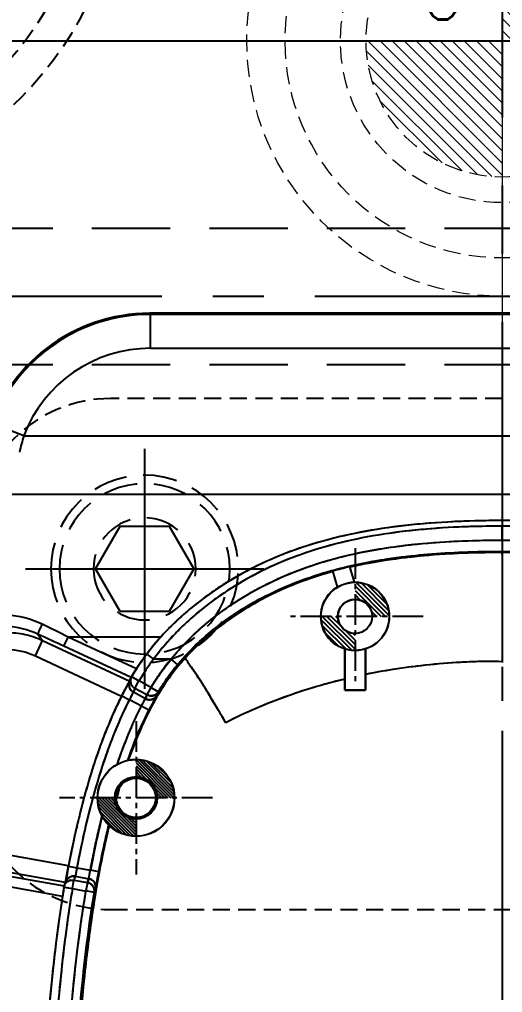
# Model space of a CAD drawing. Header units: millimetres. Extents: x 21466 to 22834, y -21631 to -20664.
# Drawn here: x 22131.7 to 22160.1, y -20833.9 to -20776.8 of the extents above; entities that cross this region are included whole.
import ezdxf

# ---------------------------------------------------------------- set-up
doc = ezdxf.new("R2010")
doc.units = ezdxf.units.MM
doc.header["$LTSCALE"] = 8
for name, pattern in [('CENTER', [2, 1.25, -0.25, 0.25, -0.25]), ('CENTER2', [1.125, 0.75, -0.125, 0.125, -0.125]), ('HIDDEN', [0.375, 0.25, -0.125]), ('HIDDEN2', [0.1875, 0.125, -0.0625])]:
    doc.linetypes.add(name, pattern=pattern)
for name, color, linetype in [('Cav-cor', 30, 'Continuous'), ('CL', 1, 'Continuous'), ('GE', 214, 'Continuous'), ('PIN', 5, 'Continuous'), ('PRODUCT', 1, 'Continuous'), ('SCREW', 52, 'HIDDEN'), ('SP', 3, 'Continuous'), ('SPRING', 7, 'Continuous'), ('WT', 4, 'Continuous')]:
    doc.layers.add(name, color=color, linetype=linetype)
doc.styles.add('ROMANS', font='ROMANS.shx', dxfattribs={"height": 5, "bigfont": 'chineset.shx'})
doc.styles.get("Standard").update_dxf_attribs({"font": 'txt.shx', "width": 0.8, "bigfont": 'chineset.shx'})

# ---------------------------------------------------------------- blocks, each defined once
blk = doc.blocks.new('20160806.171317')
at = {"layer": 'GE', "lineweight": 13}
h = blk.add_hatch(dxfattribs=at)
h.set_pattern_fill('ANSI31', color=256, scale=4, style=0)
h.set_pattern_definition([(315, (16853.24655, -20492.503), (-0.353553391, -0.353553391), [])])
h.paths.add_polyline_path([(0, 0), (0, -8, -0.414214), (-8, 0)])
h.paths.add_polyline_path([(0, 8, -0.414214), (8, 0), (0, 0)])
at = {"layer": 'GE', "linetype": 'CENTER', "lineweight": 13, "ltscale": 5}
for p, q in [((0, 18), (0, -18)), ((18, 0), (-18, 0))]:
    blk.add_line(p, q, dxfattribs=at)
at = {"layer": 'GE', "linetype": 'HIDDEN2', "lineweight": 13}
for radius in [15, 12.75, 9.5, 8]:
    blk.add_circle((0, 0), radius, dxfattribs=at)
at = {"layer": 'GE', "lineweight": 13, "style": 'ROMANS', "width": 0.75}
for s, p in [('G', (-5.027, 1.244)), ('E', (1.624, -5.579))]:
    blk.add_text(s, height=4.343, dxfattribs=at).set_placement(p)
blk = doc.blocks.new('20130710.085903')
at = {"layer": 'PIN', "linetype": 'Continuous'}
h = blk.add_hatch(dxfattribs=at)
h.set_pattern_fill('ANSI31', color=256, scale=12, style=0)
h.set_pattern_definition([(45, (2414.86, 305.4585), (-1.0606602, 1.0606602), [])])
h.paths.add_polyline_path([(0, 0), (0, 9, 0.414214), (-9, 0)])
h.paths.add_polyline_path([(9, 0), (0, 0), (0, -9, 0.414214)])
blk.add_circle((0, 0), 9, dxfattribs=at)
at = {"layer": 'SPRING', "linetype": 'CENTER', "ltscale": 0.4}
for p, q in [((0, 20.845), (0, -20.845)), ((-20.845, 0), (20.845, 0))]:
    blk.add_line(p, q, dxfattribs=at)
at = {"layer": 'SPRING', "linetype": 'HIDDEN', "ltscale": 0.5}
for radius in [19.5, 17.5, 10]:
    blk.add_circle((0, 0), radius, dxfattribs=at)
for centre, start, end in [((-13.75, 0), 0, 180), ((13.75, 0), 180, 0)]:
    blk.add_arc(centre, 3.75, start, end, dxfattribs=at)
blk = doc.blocks.new('20160825.183103')
at = {"layer": 'SP', "linetype": 'CENTER'}
for p, q in [((0, -23), (0, 23)), ((-23, 0), (23, 0))]:
    blk.add_line(p, q, dxfattribs=at)
at = {"layer": 'SP', "linetype": 'HIDDEN'}
for radius in [21.5, 20, 19]:
    blk.add_circle((0, 0), radius, dxfattribs=at)
at = {"layer": 'SP'}
for s, p in [('S', (-7.275, 2.66)), ('P', (5.184, -8.523))]:
    blk.add_text(s, height=5.481, dxfattribs=at).set_placement(p)
at = {"layer": 'SP', "color": 6, "insert": (-1.7, -11.791), "char_height": 4.375, "attachment_point": 5}
blk.add_mtext('%%c40.00', dxfattribs=at)
blk = doc.blocks.new('20100512.182342')
at = {"linetype": 'HIDDEN'}
blk.add_circle((0, 0), 5.5, dxfattribs=at)
at = {"layer": 'SCREW', "linetype": 'CENTER', "ltscale": 5}
for p, q in [((0, -7.042), (0, 7.042)), ((-7, 0), (7, 0))]:
    blk.add_line(p, q, dxfattribs=at)
at = {"layer": 'SCREW', "linetype": 'Continuous'}
blk.add_lwpolyline([(-1.443, 2.5), (-2.887, 0), (-1.443, -2.5), (1.443, -2.5), (2.887, 0), (1.443, 2.5)], close=True, dxfattribs=at)
at = {"layer": 'SCREW'}
for radius in [5, 3]:
    blk.add_circle((0, 0), radius, dxfattribs=at)

msp = doc.modelspace()

# ---------------------------------------------------------------- hatches: boundary and pattern name
at = {"layer": 'PIN', "linetype": 'Continuous'}
h = msp.add_hatch(dxfattribs=at)
h.set_pattern_fill('ANSI31', color=61, scale=1.5, angle=270, style=0)
h.set_pattern_definition([(315, (22386.1142, -20506.19375), (0.13258252, 0.13258252), [])])
h.paths.add_polyline_path([(22150.405, -20811.822), (22149.405, -20811.822, 0.414214), (22151.405, -20813.822), (22151.405, -20812.822, -0.414214)])
h.paths.add_polyline_path([(22151.405, -20809.822), (22151.405, -20810.822, -0.414214), (22152.405, -20811.822), (22153.405, -20811.822, 0.414214)])
h = msp.add_hatch(dxfattribs=at)
h.set_pattern_fill('ANSI31', color=41, angle=270, style=0)
h.set_pattern_definition([(315, (22373.2502, -20516.84675), (0.088388348, 0.088388348), [])])
h.paths.add_polyline_path([(22138.541, -20823.725), (22138.541, -20824.725, -0.414214), (22136.291, -20822.475), (22137.291, -20822.475, 0.414214)])
h.paths.add_polyline_path([(22140.791, -20822.475), (22139.791, -20822.475, 0.414214), (22138.541, -20821.225), (22138.541, -20820.225, -0.414214)])

# ---------------------------------------------------------------- linework, layer by layer
at = {"linetype": 'HIDDEN2'}
msp.add_lwpolyline([(22129.048, -20807.032), (22129.048, -20821.032, 0.414214), (22137.048, -20829.032), (22181.048, -20829.032, 0.414214), (22189.048, -20821.032), (22189.048, -20807.032, 0.414214), (22181.048, -20799.032), (22137.048, -20799.032, 0.414214)], format="xyb", close=True, dxfattribs=at)
at = {"layer": 'Cav-cor', "color": 241}
for p, q in [((22108.048, -20778.032), (22212.048, -20778.032)), ((22139.398, -20794.091), (22139.352, -20794.032)), ((22180.744, -20794.032), (22139.352, -20794.032)), ((22139.398, -20796.084), (22139.398, -20794.091)), ((22139.398, -20794.091), (22180.698, -20794.091)), ((22139.398, -20796.084), (22180.698, -20796.084)), ((22131.95, -20801.215), (22130.089, -20800.507)), ((22131.95, -20801.215), (22188.146, -20801.215)), ((22131.126, -20804.656), (22188.97, -20804.656)), ((22160.048, -20806.198), (22160.048, -20806.525)), ((22160.048, -20807.345), (22160.048, -20808.074)), ((22150.377, -20810.095), (22150.099, -20809.141)), ((22151.074, -20808.894), (22151.342, -20809.813)), ((22132.633, -20814.136), (22133.055, -20813.231)), ((22132.785, -20812.866), (22133.055, -20813.231)), ((22133.055, -20813.231), (22138.171, -20815.617)), ((22134.308, -20813.575), (22134.561, -20813.032)), ((22138.564, -20814.899), (22134.561, -20813.032)), ((22139.998, -20813.032), (22134.561, -20813.032)), ((22138.25, -20815.414), (22134.308, -20813.575)), ((22150.802, -20816.144), (22150.802, -20813.74)), ((22152.008, -20813.74), (22152.008, -20816.144)), ((22132.633, -20814.136), (22137.698, -20816.498)), ((22139.172, -20814.032), (22139.573, -20814.335)), ((22140.598, -20814.335), (22139.573, -20814.335)), ((22140.985, -20814.655), (22140.598, -20814.335)), ((22138.171, -20815.617), (22138.165, -20815.627)), ((22138.172, -20815.614), (22138.173, -20815.611)), ((22138.199, -20815.545), (22138.174, -20815.611)), ((22138.283, -20815.345), (22138.713, -20815.605)), ((22138.473, -20816.046), (22138.713, -20815.605)), ((22139.42, -20815.991), (22138.722, -20815.61)), ((22138.061, -20815.814), (22138.04, -20815.852)), ((22138.154, -20815.648), (22138.061, -20815.814)), ((22139.179, -20816.431), (22138.473, -20816.046)), ((22139.42, -20815.991), (22139.179, -20816.431)), ((22139.849, -20816.252), (22139.42, -20815.991)), ((22152.008, -20816.144), (22150.802, -20816.144)), ((22137.703, -20816.485), (22138.15, -20816.714)), ((22138.856, -20817.1), (22138.15, -20816.714)), ((22139.091, -20816.656), (22138.385, -20816.271)), ((22139.303, -20817.329), (22138.856, -20817.1)), ((22134.583, -20826.46), (22129.227, -20825.515)), ((22134.6, -20826.369), (22134.583, -20826.46)), ((22128.644, -20826.644), (22134.33, -20827.646)), ((22134.4, -20827.441), (22129.053, -20826.499)), ((22134.576, -20826.492), (22135.07, -20826.584)), ((22135.07, -20826.584), (22135.862, -20826.725)), ((22136.356, -20826.818), (22135.862, -20826.725)), ((22128.54, -20827.234), (22134.227, -20828.237)), ((22134.353, -20827.58), (22134.33, -20827.646)), ((22134.398, -20827.448), (22134.4, -20827.443)), ((22134.408, -20827.402), (22134.4, -20827.441)), ((22134.806, -20827.8), (22134.895, -20827.306)), ((22134.895, -20827.306), (22135.687, -20827.447)), ((22134.974, -20827.076), (22135.766, -20827.218)), ((22135.687, -20827.447), (22135.598, -20827.941)), ((22134.354, -20827.725), (22134.806, -20827.8)), ((22134.806, -20827.8), (22135.6, -20827.942)), ((22136.094, -20828.024), (22135.598, -20827.941))]:
    msp.add_line(p, q, dxfattribs=at)
for centre, radius in [((22151.405, -20811.822), 2.01), ((22151.405, -20811.822), 1.005), ((22138.541, -20822.475), 2.261), ((22138.541, -20822.475), 1.156)]:
    msp.add_circle(centre, radius, dxfattribs=at)
for centre, radius, start, end in [((22139.404, -20804.062), 9.97, 90.0389, 159.1104), ((22139.392, -20804.045), 7.961, 89.9571, 159.1776), ((22144.232, -20804.953), 12.838, 163.0701, 167.5252), ((22156.541, -20832.552), 24.281, 104.2004, 105.3865), ((22156.789, -20833.533), 25.293, 103.0607, 104.2003), ((22130.664, -20817.173), 5.432, 64.0853, 109.85), ((22152.184, -20824.02), 16.409, 133.6832, 134.9518), ((22130.66, -20817.44), 5.043, 65.0851, 109.0312), ((21987.202, -21112.246), 333.532, 63.78029, 64.07155), ((22151.594, -20823.432), 15.576, 134.9429, 138.1121), ((22152.289, -20823.836), 15.877, 135.7279, 137.0193), ((22152.486, -20824.028), 16.152, 134.4372, 135.7278), ((22151.363, -20823.26), 15.29, 138.0148, 142.4244), ((22151.571, -20823.449), 15.571, 138.0075, 140.4365), ((22152.093, -20823.653), 15.609, 137.0188, 138.6631), ((22151.096, -20823.05), 14.95, 140.4577, 142.8992), ((22151.664, -20823.283), 15.042, 138.6427, 143.4968), ((22151.211, -20823.126), 15.088, 142.9309, 146.6464), ((22151.171, -20823.097), 15.039, 142.9277, 145.9895), ((22150.946, -20822.93), 14.758, 142.453, 142.9189), ((22151.406, -20823.268), 14.021, 140.4248, 148.7386), ((22152.164, -20823.749), 16.227, 146.6605, 148.4644), ((22149.107, -20821.763), 12.58, 146.9339, 148.9045), ((22151.461, -20823.294), 15.389, 146.6352, 146.9371), ((22151.347, -20823.216), 15.251, 145.9918, 146.6479), ((22147.967, -20820.8), 10.595, 146.6054, 147.8794), ((22151.36, -20823.242), 13.467, 140.3907, 148.7361), ((22154.248, -20821.757), 17.209, 158.3701, 158.8389), ((22159.296, -20827.575), 24.273, 151.8627, 152.8485), ((22158.779, -20827.302), 23.689, 151.5606, 151.8537), ((22165.414, -20830.909), 31.241, 151.1321, 151.5401), ((22161.684, -20828.898), 27.004, 151.1111, 151.4148), ((22138.626, -20815.83), 0.503, 197.7618, 241.3882), ((22141.717, -20817.568), 4.047, 151.352, 151.6883), ((22138.71, -20815.61), 0.496, 218.1965, 241.4538), ((22154.376, -20822.371), 17.115, 158.311, 159.1204), ((22154.177, -20822.434), 16.154, 158.1866, 159.0439), ((22139.332, -20816.216), 0.502, 241.33, 329.4926), ((22139.42, -20815.991), 0.502, 263.2922, 328.5791), ((22154.617, -20822.068), 15.872, 158.5037, 159.3488), ((22158.789, -20827.317), 21.896, 152.0749, 152.8615), ((22158.562, -20827.199), 21.641, 151.5653, 152.0704), ((22159.599, -20827.76), 22.82, 151.3102, 151.5655), ((22161.68, -20828.473), 26.812, 156.7066, 157.9533), ((22163.832, -20829.339), 29.131, 157.9637, 159.8427), ((22168.285, -20830.956), 33.869, 159.8699, 162.4858), ((22166.938, -20830.467), 30.628, 160.1427, 160.5452), ((22167.084, -20830.545), 30.763, 160.0723, 160.4675), ((22176.655, -20833.568), 42.638, 163.078, 164.7654), ((22172.727, -20832.387), 38.536, 162.4447, 163.0586), ((22174.7, -20833.022), 38.774, 163.2423, 164.2345), ((22180.341, -20834.589), 46.462, 164.7457, 165.5009), ((22182.72, -20835.199), 48.918, 165.5072, 166.8957), ((22187.655, -20836.338), 52.677, 165.9532, 169.4863), ((22185.657, -20835.888), 51.934, 166.8898, 167.5823), ((22189.839, -20836.795), 56.214, 167.5961, 169.3118), ((22275.902, -20852.936), 143.778, 169.3886, 169.55275), ((22198.385, -20849.648), 67.729, 160.86613, 160.98457), ((22134.806, -20827.801), 0.503, 102.6153, 136.7592), ((22134.885, -20827.571), 0.503, 79.8299, 122.817), ((22200.067, -20849.656), 68.898, 160.86919, 161.07102), ((22200.573, -20849.707), 68.598, 160.86244, 161.06514), ((22135.598, -20827.942), 0.502, 350.6057, 79.8715), ((22135.678, -20827.712), 0.502, 350.3798, 79.8884), ((22202.824, -20839.125), 69.456, 170.6531, 170.98091), ((22167.373, -20833.496), 33.561, 170.6015, 170.9833), ((22158.996, -20832.104), 25.069, 170.212, 170.6149), ((22134.866, -20827.799), 0.558, 165.7914, 169.449), ((22200.161, -20838.683), 66.255, 170.54557, 170.99396), ((22200.027, -20850.045), 67.619, 160.79027, 160.99438), ((22205.075, -20839.483), 71.736, 170.98048, 171.21881), ((22205.593, -20839.565), 72.26, 170.98075, 171.21731)]:
    msp.add_arc(centre, radius, start, end, dxfattribs=at)
msp.add_ellipse((22139.411, -20804.07), major_axis=(6.125, -7.982), ratio=0.993974, start_param=2.490011, end_param=3.793174, dxfattribs=at)
for points, knots in [([(22160.048, -20806.198), (22158.328, -20806.198), (22154.888, -20806.326), (22150.627, -20807.016), (22147.352, -20808.062), (22145.003, -20809.124), (22142.806, -20810.471), (22141.472, -20811.56), (22140.851, -20812.153)], [0, 0, 0, 0, 0.250537, 0.500651, 0.625547, 0.750257, 0.875034, 1, 1, 1, 1]), ([(22175.801, -20810.108), (22174.651, -20809.37), (22172.814, -20808.426), (22170.233, -20807.514), (22168.24, -20806.997), (22166.211, -20806.643), (22164.163, -20806.423), (22162.109, -20806.253), (22160.735, -20806.198), (22160.048, -20806.198)], [0, 0, 0, 0, 0.249158, 0.373979, 0.498992, 0.624099, 0.749352, 0.874719, 1, 1, 1, 1]), ([(22160.048, -20806.525), (22158.351, -20806.524), (22154.96, -20806.653), (22150.76, -20807.344), (22147.539, -20808.395), (22145.234, -20809.462), (22143.082, -20810.813), (22141.782, -20811.903), (22141.178, -20812.495)], [0, 0, 0, 0, 0.250665, 0.500776, 0.62562, 0.750303, 0.875034, 1, 1, 1, 1]), ([(22175.579, -20810.476), (22174.453, -20809.732), (22172.648, -20808.777), (22170.106, -20807.854), (22168.141, -20807.331), (22166.137, -20806.975), (22164.114, -20806.751), (22162.084, -20806.586), (22160.727, -20806.524), (22160.048, -20806.525)], [0, 0, 0, 0, 0.249185, 0.373975, 0.49894, 0.624073, 0.749339, 0.87465, 1, 1, 1, 1]), ([(22140.598, -20814.335), (22141.159, -20813.642), (22142.415, -20812.364), (22144.575, -20810.78), (22146.938, -20809.523), (22150.284, -20808.286), (22153.814, -20807.646), (22157.369, -20807.382), (22159.155, -20807.345), (22160.048, -20807.345)], [0, 0, 0, 0, 0.125087, 0.249962, 0.374707, 0.499521, 0.749418, 0.874689, 1, 1, 1, 1]), ([(22160.048, -20807.345), (22160.909, -20807.344), (22162.631, -20807.443), (22164.776, -20807.638), (22166.482, -20807.869), (22168.174, -20808.18), (22170.253, -20808.74), (22172.648, -20809.7), (22174.909, -20810.948), (22176.992, -20812.476), (22178.229, -20813.683), (22178.791, -20814.335)], [0, 0, 0, 0, 0.125257, 0.250468, 0.313053, 0.375605, 0.500516, 0.625263, 0.749991, 0.874886, 1, 1, 1, 1]), ([(22151.068, -20808.869), (22152.534, -20808.53), (22155.528, -20808.107), (22158.541, -20808.004), (22160.048, -20808.004)], [0, 0, 0, 0, 0.499635, 1, 1, 1, 1]), ([(22160.048, -20808.074), (22158.516, -20808.074), (22155.509, -20808.177), (22152.523, -20808.607), (22151.087, -20808.94)], [0, 0, 0, 0, 0.509549, 1, 1, 1, 1]), ([(22160.048, -20808.004), (22160.702, -20808.004), (22162.009, -20808.062), (22163.964, -20808.217), (22165.914, -20808.429), (22167.203, -20808.649), (22167.842, -20808.787)], [0, 0, 0, 0, 0.250127, 0.500225, 0.750211, 1, 1, 1, 1]), ([(22167.827, -20808.857), (22167.193, -20808.719), (22165.9, -20808.5), (22163.939, -20808.285), (22161.985, -20808.132), (22160.686, -20808.074), (22160.048, -20808.074)], [0, 0, 0, 0, 0.248828, 0.502035, 0.755556, 1, 1, 1, 1]), ([(22160.064, -20814.481), (22160.064, -20814.046), (22160.064, -20813.218), (22160.056, -20812.035), (22160.052, -20810.973), (22160.056, -20810.04), (22160.06, -20809.262), (22160.06, -20808.724), (22160.056, -20808.395), (22160.054, -20808.221), (22160.048, -20808.121), (22160.048, -20808.074)], [0, 0, 0, 0, 0.203508, 0.387531, 0.554185, 0.700836, 0.824231, 0.918612, 0.953009, 0.978189, 1, 1, 1, 1]), ([(22140.985, -20814.655), (22141.561, -20813.961), (22142.856, -20812.688), (22145.083, -20811.136), (22147.511, -20809.931), (22149.223, -20809.354), (22150.092, -20809.116)], [0, 0, 0, 0, 0.250386, 0.50033, 0.750057, 1, 1, 1, 1]), ([(22150.112, -20809.186), (22149.283, -20809.414), (22147.656, -20809.958), (22144.607, -20811.439), (22142.563, -20813.012), (22141.438, -20814.253)], [0, 0, 0, 0, 0.25397, 0.505138, 1, 1, 1, 1]), ([(22132.785, -20812.866), (22132.785, -20812.86), (22132.793, -20812.842), (22132.806, -20812.805), (22132.83, -20812.749), (22132.875, -20812.645), (22132.945, -20812.488), (22133.005, -20812.357), (22133.038, -20812.287)], [0, 0, 0, 0, 0.028628, 0.092274, 0.188636, 0.314319, 0.63368, 1, 1, 1, 1]), ([(22126.125, -20816.455), (22126.219, -20816.106), (22126.484, -20815.425), (22127.292, -20814.217), (22128.769, -20813.08), (22130.591, -20812.684), (22132.035, -20812.844), (22132.727, -20813.079), (22133.055, -20813.231)], [0, 0, 0, 0, 0.125325, 0.250687, 0.499981, 0.749294, 0.874666, 1, 1, 1, 1]), ([(22127.087, -20816.713), (22127.236, -20816.157), (22127.786, -20815.095), (22129.203, -20814.013), (22130.945, -20813.63), (22132.111, -20813.893), (22132.633, -20814.136)], [0, 0, 0, 0, 0.249937, 0.499952, 0.749999, 1, 1, 1, 1]), ([(22141.438, -20814.253), (22141.071, -20814.657), (22140.383, -20815.513), (22139.515, -20816.931), (22138.779, -20818.455), (22138.359, -20819.517), (22138.163, -20820.06)], [0, 0, 0, 0, 0.244033, 0.489652, 0.741937, 1, 1, 1, 1]), ([(22143.81, -20818.062), (22143.622, -20817.741), (22143.267, -20817.15), (22142.788, -20816.339), (22142.392, -20815.689), (22142.067, -20815.201), (22141.84, -20814.88), (22141.695, -20814.672), (22141.613, -20814.543), (22141.547, -20814.436), (22141.489, -20814.353), (22141.45, -20814.302), (22141.432, -20814.264), (22141.437, -20814.253)], [0, 0, 0, 0, 0.248147, 0.460485, 0.629346, 0.756368, 0.852473, 0.89168, 0.925658, 0.954097, 0.976479, 0.991936, 1, 1, 1, 1]), ([(22160.064, -20814.481), (22159.409, -20814.46), (22158.075, -20814.476), (22155.38, -20814.671), (22153.349, -20814.958), (22152.008, -20815.231)], [0, 0, 0, 0, 0.242644, 0.493318, 1, 1, 1, 1]), ([(22138.275, -20815.365), (22138.272, -20815.371), (22138.263, -20815.387), (22138.254, -20815.403), (22138.25, -20815.414)], [0, 0, 0, 0, 0.393069, 1, 1, 1, 1]), ([(22138.334, -20815.265), (22138.328, -20815.275), (22138.309, -20815.308), (22138.289, -20815.341), (22138.275, -20815.365)], [0, 0, 0, 0, 0.295249, 1, 1, 1, 1]), ([(22150.802, -20815.499), (22150.169, -20815.653), (22147.771, -20816.307), (22145.443, -20817.227), (22143.81, -20818.062)], [0, 0, 0, 0, 0.261963, 1, 1, 1, 1]), ([(22138.154, -20815.648), (22138.148, -20815.658), (22138.116, -20815.718), (22138.083, -20815.777), (22138.056, -20815.826)], [0, 0, 0, 0, 0.171504, 1, 1, 1, 1]), ([(22138.15, -20816.714), (22137.755, -20817.483), (22137.065, -20819.072), (22135.973, -20822.353), (22135.387, -20824.885), (22135.07, -20826.584)], [0, 0, 0, 0, 0.249995, 0.500037, 1, 1, 1, 1]), ([(22138.385, -20816.271), (22138.384, -20816.275), (22138.376, -20816.289), (22138.361, -20816.316), (22138.338, -20816.357), (22138.294, -20816.436), (22138.229, -20816.555), (22138.177, -20816.659), (22138.15, -20816.714)], [0, 0, 0, 0, 0.027934, 0.090789, 0.186308, 0.311038, 0.629233, 1, 1, 1, 1]), ([(22138.856, -20817.1), (22138.901, -20817.006), (22138.975, -20816.859), (22139.059, -20816.719), (22139.086, -20816.667)], [0, 0, 0, 0, 0.640438, 1, 1, 1, 1]), ([(22139.086, -20816.667), (22139.087, -20816.666), (22139.088, -20816.662), (22139.09, -20816.659), (22139.091, -20816.656)], [0, 0, 0, 0, 0.363833, 1, 1, 1, 1]), ([(22139.581, -20816.805), (22139.605, -20816.76), (22139.649, -20816.681), (22139.706, -20816.58), (22139.742, -20816.513), (22139.761, -20816.481), (22139.765, -20816.471)], [0, 0, 0, 0, 0.402943, 0.71131, 0.912783, 1, 1, 1, 1]), ([(22138.131, -20820.063), (22138.217, -20819.825), (22138.566, -20818.897), (22138.966, -20817.987), (22139.303, -20817.329)], [0, 0, 0, 0, 0.255169, 1, 1, 1, 1]), ([(22136.965, -20824.096), (22136.685, -20825.253), (22136.201, -20827.624), (22135.677, -20831.27), (22135.29, -20835.02), (22134.984, -20838.824), (22134.718, -20842.64), (22134.419, -20847.728), (22134.256, -20851.548), (22134.171, -20854.095)], [0, 0, 0, 0, 0.118327, 0.240459, 0.366113, 0.493175, 0.619881, 0.746515, 1, 1, 1, 1]), ([(22136.356, -20826.818), (22136.399, -20826.587), (22136.577, -20825.668), (22136.777, -20824.754), (22136.942, -20824.074)], [0, 0, 0, 0, 0.25158, 1, 1, 1, 1]), ([(22134.526, -20826.759), (22134.514, -20826.826), (22134.474, -20827.041), (22134.436, -20827.255), (22134.408, -20827.402)], [0, 0, 0, 0, 0.314977, 1, 1, 1, 1]), ([(22134.508, -20826.865), (22134.497, -20826.925), (22134.464, -20827.104), (22134.432, -20827.284), (22134.408, -20827.402)], [0, 0, 0, 0, 0.337235, 1, 1, 1, 1]), ([(22135.07, -20826.584), (22135.058, -20826.645), (22135.036, -20826.758), (22135.012, -20826.892), (22134.995, -20826.98), (22134.986, -20827.027), (22134.979, -20827.057), (22134.976, -20827.072), (22134.974, -20827.076)], [0, 0, 0, 0, 0.370742, 0.688888, 0.813589, 0.90909, 0.971969, 1, 1, 1, 1]), ([(22135.766, -20827.218), (22135.768, -20827.214), (22135.771, -20827.199), (22135.778, -20827.169), (22135.786, -20827.122), (22135.803, -20827.034), (22135.828, -20826.9), (22135.85, -20826.786), (22135.862, -20826.725)], [0, 0, 0, 0, 0.027978, 0.090762, 0.186185, 0.310838, 0.629042, 1, 1, 1, 1]), ([(22136.173, -20827.796), (22136.176, -20827.788), (22136.181, -20827.758), (22136.193, -20827.698), (22136.21, -20827.606), (22136.243, -20827.431), (22136.291, -20827.165), (22136.333, -20826.939), (22136.356, -20826.818)], [0, 0, 0, 0, 0.027707, 0.090091, 0.185068, 0.309385, 0.627753, 1, 1, 1, 1]), ([(22146.065, -20908.488), (22145.269, -20908.116), (22143.73, -20907.246), (22141.733, -20905.495), (22140.152, -20903.368), (22138.893, -20901.047), (22137.849, -20898.622), (22136.691, -20895.3), (22135.614, -20891.03), (22134.73, -20885.827), (22134.142, -20880.583), (22133.754, -20875.322), (22133.498, -20870.052), (22133.402, -20864.777), (22133.444, -20859.501), (22133.583, -20854.227), (22133.793, -20848.956), (22134.071, -20843.688), (22134.434, -20838.425), (22134.869, -20833.168), (22135.311, -20829.676), (22135.6, -20827.942)], [0, 0, 0, 0, 0.031234, 0.062449, 0.093671, 0.124913, 0.156162, 0.187414, 0.249903, 0.312404, 0.37491, 0.437419, 0.499929, 0.562438, 0.624948, 0.687458, 0.749968, 0.812478, 0.874988, 0.937497, 1, 1, 1, 1]), ([(22144.824, -20907.256), (22144.176, -20906.861), (22142.945, -20905.959), (22141.372, -20904.245), (22140.08, -20902.238), (22138.981, -20900.034), (22138.047, -20897.71), (22136.995, -20894.514), (22136.003, -20890.395), (22135.174, -20885.346), (22134.615, -20880.216), (22134.241, -20875.045), (22133.994, -20869.856), (22133.904, -20864.66), (22133.947, -20859.469), (22134.084, -20854.289), (22134.289, -20849.115), (22134.561, -20843.914), (22134.921, -20838.649), (22135.357, -20833.335), (22135.801, -20829.784), (22136.094, -20828.024)], [0, 0, 0, 0, 0.027716, 0.055414, 0.084495, 0.114671, 0.145292, 0.175947, 0.237555, 0.299887, 0.36281, 0.426049, 0.489333, 0.552638, 0.615909, 0.679039, 0.741982, 0.805137, 0.869342, 0.9348, 1, 1, 1, 1]), ([(22134.318, -20827.697), (22134.316, -20827.706), (22134.307, -20827.755), (22134.299, -20827.803), (22134.292, -20827.842)], [0, 0, 0, 0, 0.19446, 1, 1, 1, 1]), ([(22134.33, -20827.646), (22134.33, -20827.647), (22134.328, -20827.652), (22134.327, -20827.658), (22134.325, -20827.662)], [0, 0, 0, 0, 0.130521, 1, 1, 1, 1]), ([(22134.181, -20828.531), (22133.863, -20830.59), (22133.518, -20833.698), (22133.174, -20837.85), (22132.872, -20842.006), (22132.562, -20847.204), (22132.302, -20853.449), (22132.127, -20859.696), (22132.091, -20865.946), (22132.268, -20872.195), (22132.646, -20878.433), (22133.142, -20883.62), (22133.73, -20887.745), (22134.284, -20890.821), (22134.975, -20893.87), (22135.837, -20896.875), (22136.906, -20899.814), (22138.221, -20902.652), (22139.599, -20904.875), (22140.943, -20906.472), (22142.459, -20907.905), (22144.651, -20909.349), (22147.541, -20910.563), (22150.573, -20911.351), (22154.709, -20911.905), (22157.84, -20911.928), (22159.922, -20911.929)], [0, 0, 0, 0, 0.062503, 0.093757, 0.125011, 0.187519, 0.250027, 0.312535, 0.375042, 0.437549, 0.500056, 0.56256, 0.593814, 0.625068, 0.656321, 0.687572, 0.718822, 0.750069, 0.781305, 0.796936, 0.812569, 0.843791, 0.875024, 0.906265, 0.937512, 1, 1, 1, 1]), ([(22134.723, -20828.312), (22134.444, -20830.067), (22134.125, -20832.715), (22133.807, -20836.255), (22133.53, -20839.799), (22133.233, -20844.233), (22132.959, -20849.558), (22132.76, -20854.886), (22132.626, -20860.217), (22132.599, -20865.549), (22132.724, -20870.88), (22133.002, -20876.205), (22133.422, -20881.522), (22134.059, -20886.817), (22134.853, -20891.193), (22135.707, -20894.645), (22136.482, -20897.197), (22137.413, -20899.697), (22138.529, -20902.122), (22139.884, -20904.425), (22141.583, -20906.5), (22143.68, -20908.177), (22145.258, -20909.014), (22146.07, -20909.374)], [0, 0, 0, 0, 0.062494, 0.093745, 0.124996, 0.187497, 0.249998, 0.312499, 0.375, 0.437501, 0.500002, 0.562504, 0.625005, 0.687504, 0.749998, 0.78125, 0.812502, 0.843752, 0.875001, 0.906252, 0.937501, 0.968749, 1, 1, 1, 1])]:
    msp.add_open_spline(points, degree=3, knots=knots, dxfattribs=at)
for points in [[(22134.308, -20813.575), (22133.8, -20813.339), (22133.293, -20813.102), (22132.785, -20812.866)], [(22139.573, -20814.335), (22139.416, -20814.542), (22139.264, -20814.752), (22139.121, -20814.968)], [(22138.216, -20815.531), (22138.206, -20815.598), (22138.21, -20815.668), (22138.228, -20815.734)], [(22138.994, -20815.166), (22138.901, -20815.313), (22138.812, -20815.462), (22138.722, -20815.61)], [(22138.124, -20815.794), (22138.12, -20815.857), (22138.128, -20815.923), (22138.147, -20815.983)], [(22138.228, -20815.734), (22138.245, -20815.799), (22138.276, -20815.862), (22138.318, -20815.915)], [(22137.698, -20816.498), (22137.467, -20816.948), (22137.253, -20817.406), (22137.054, -20817.871)], [(22139.361, -20816.489), (22139.298, -20816.482), (22139.235, -20816.462), (22139.179, -20816.431)], [(22137.447, -20820.496), (22137.84, -20819.335), (22138.297, -20818.191), (22138.856, -20817.1)], [(22134.411, -20827.406), (22134.447, -20827.303), (22134.521, -20827.208), (22134.613, -20827.149)], [(22134.696, -20827.31), (22134.761, -20827.296), (22134.83, -20827.294), (22134.895, -20827.306)]]:
    msp.add_open_spline(points, degree=3, dxfattribs=at)
at = {"layer": 'CL', "color": 7, "linetype": 'CENTER', "ltscale": 2}
msp.add_line((22160.048, -20730.532), (22160.048, -21130.532), dxfattribs=at)
at = {"layer": 'CL', "color": 6, "linetype": 'CENTER'}
msp.add_line((22160.048, -20802.787), (22160.048, -20917.063), dxfattribs=at)
at = {"layer": 'PIN', "color": 61, "linetype": 'CENTER2', "ltscale": 0.3}
for p, q in [((22151.405, -20807.822), (22151.405, -20815.822)), ((22155.405, -20811.822), (22147.405, -20811.822))]:
    msp.add_line(p, q, dxfattribs=at)
at = {"layer": 'PIN', "color": 41, "linetype": 'CENTER2', "ltscale": 0.3}
for p, q in [((22138.541, -20817.975), (22138.541, -20826.975)), ((22143.041, -20822.475), (22134.041, -20822.475))]:
    msp.add_line(p, q, dxfattribs=at)
at = {"layer": 'PIN', "color": 61}
for radius in [2, 1]:
    msp.add_circle((22151.405, -20811.822), radius, dxfattribs=at)
at = {"layer": 'PIN', "color": 41}
for radius in [2.25, 1.25]:
    msp.add_circle((22138.541, -20822.475), radius, dxfattribs=at)
at = {"layer": 'PRODUCT'}
for p, q in [((22160.048, -20806.198), (22160.048, -20806.525)), ((22160.048, -20807.345), (22160.048, -20806.525)), ((22160.048, -20807.345), (22160.048, -20808.074)), ((22150.377, -20810.095), (22150.099, -20809.141)), ((22151.074, -20808.894), (22151.342, -20809.813)), ((22150.802, -20813.74), (22150.802, -20816.144)), ((22152.008, -20816.144), (22152.008, -20813.74)), ((22139.172, -20814.032), (22139.573, -20814.335)), ((22140.598, -20814.335), (22139.573, -20814.335)), ((22140.985, -20814.655), (22140.598, -20814.335)), ((22138.283, -20815.345), (22138.246, -20815.421)), ((22138.283, -20815.345), (22138.713, -20815.605)), ((22138.473, -20816.046), (22138.713, -20815.605)), ((22139.42, -20815.991), (22138.722, -20815.61)), ((22138.156, -20815.65), (22138.156, -20815.651)), ((22139.179, -20816.431), (22138.473, -20816.046)), ((22139.42, -20815.991), (22139.179, -20816.431)), ((22139.849, -20816.252), (22139.42, -20815.991)), ((22150.802, -20816.144), (22152.008, -20816.144)), ((22137.703, -20816.485), (22138.15, -20816.714)), ((22138.856, -20817.1), (22138.15, -20816.714)), ((22139.091, -20816.656), (22138.385, -20816.271)), ((22139.303, -20817.329), (22138.856, -20817.1)), ((22134.576, -20826.492), (22135.07, -20826.584)), ((22135.07, -20826.584), (22135.862, -20826.725)), ((22136.356, -20826.818), (22135.862, -20826.725)), ((22134.411, -20827.406), (22134.411, -20827.406)), ((22134.806, -20827.8), (22134.895, -20827.306)), ((22134.895, -20827.306), (22135.687, -20827.447)), ((22134.974, -20827.076), (22135.766, -20827.218)), ((22135.687, -20827.447), (22135.598, -20827.941)), ((22134.311, -20827.717), (22134.332, -20827.636)), ((22134.311, -20827.717), (22134.806, -20827.8)), ((22134.806, -20827.8), (22135.6, -20827.942)), ((22136.094, -20828.024), (22135.598, -20827.941))]:
    msp.add_line(p, q, dxfattribs=at)
for centre, radius in [((22151.405, -20811.822), 2.01), ((22151.405, -20811.822), 1.005), ((22138.541, -20822.475), 2.261), ((22138.541, -20822.475), 1.156)]:
    msp.add_circle(centre, radius, dxfattribs=at)
for points, start_tangent, end_tangent in [([(22160.048, -20806.198), (22156.859, -20806.282), (22153.976, -20806.533), (22151.391, -20806.95), (22149.097, -20807.521), (22147.103, -20808.212), (22145.282, -20809.039), (22143.425, -20810.119), (22141.724, -20811.375), (22140.312, -20812.693), (22139.172, -20814.032)], (-1, 0.000016), (-0.603227, -0.79757)), ([(22180.232, -20814.021), (22178.502, -20812.18), (22176.335, -20810.463), (22173.868, -20809.003), (22171.522, -20807.98), (22169.218, -20807.257), (22166.92, -20806.773), (22164.6, -20806.474), (22162.261, -20806.28), (22160.048, -20806.198)], (-0.62506, 0.780577), (-1, -0.000055)), ([(22160.048, -20806.525), (22156.886, -20806.61), (22154.036, -20806.864), (22151.491, -20807.284), (22149.24, -20807.857), (22147.289, -20808.549), (22145.51, -20809.375), (22143.699, -20810.453), (22142.044, -20811.704), (22140.674, -20813.012), (22139.573, -20814.335)], (-1, 0.000031), (-0.594518, -0.804082)), ([(22179.84, -20814.335), (22178.165, -20812.512), (22176.053, -20810.8), (22173.644, -20809.34), (22171.349, -20808.316), (22169.093, -20807.592), (22166.84, -20807.107), (22164.55, -20806.805), (22162.229, -20806.608), (22160.048, -20806.525)], (-0.616408, 0.787427), (-1, -0.000098)), ([(22140.598, -20814.335), (22140.879, -20813.999), (22141.196, -20813.644), (22141.553, -20813.269), (22141.956, -20812.876), (22142.411, -20812.463), (22142.923, -20812.035), (22143.501, -20811.589), (22144.157, -20811.128), (22144.904, -20810.653), (22145.754, -20810.171), (22146.72, -20809.689), (22147.815, -20809.219), (22149.049, -20808.776), (22150.433, -20808.372), (22151.98, -20808.021), (22153.702, -20807.735), (22155.613, -20807.523), (22157.724, -20807.39), (22160.048, -20807.345)], (0.629652, 0.776877), (1, -0.000009)), ([(22160.048, -20807.345), (22162.526, -20807.45), (22164.714, -20807.646), (22166.677, -20807.911), (22168.418, -20808.266), (22169.96, -20808.698), (22171.305, -20809.176), (22172.481, -20809.68), (22173.509, -20810.193), (22174.406, -20810.701), (22175.245, -20811.234), (22176.08, -20811.827), (22176.942, -20812.512), (22177.844, -20813.331), (22178.791, -20814.335)], (1, 0.000411), (0.652305, -0.757957)), ([(22140.985, -20814.655), (22141.256, -20814.339), (22141.561, -20814.004), (22141.907, -20813.65), (22142.297, -20813.278), (22142.737, -20812.888), (22143.234, -20812.481), (22143.795, -20812.058), (22144.433, -20811.62), (22145.159, -20811.169), (22145.987, -20810.71), (22146.929, -20810.251), (22147.996, -20809.803), (22149.202, -20809.379), (22150.557, -20808.993), (22152.075, -20808.657), (22153.769, -20808.381), (22155.655, -20808.176), (22157.744, -20808.048), (22160.048, -20808.004)], (0.638269, 0.769813), (1, -0.000005)), ([(22160.048, -20808.074), (22157.356, -20808.135), (22154.73, -20808.337), (22152.18, -20808.711), (22151.087, -20808.94)], (-1, -0.000001), (-0.974239, -0.225517)), ([(22160.048, -20808.004), (22162.49, -20808.106), (22164.661, -20808.296), (22166.596, -20808.552), (22168.301, -20808.891), (22169.81, -20809.304), (22171.124, -20809.761), (22172.273, -20810.242), (22173.276, -20810.731), (22174.151, -20811.216), (22174.969, -20811.723), (22175.783, -20812.288), (22176.621, -20812.94), (22177.497, -20813.717), (22178.413, -20814.667)], (1, 0.000182), (0.660767, -0.750591)), ([(22167.827, -20808.857), (22167.413, -20808.771), (22164.971, -20808.402), (22162.473, -20808.176), (22160.048, -20808.074)], (-0.977408, 0.211361), (-1, -0.000002)), ([(22160.064, -20814.481), (22160.062, -20813.177), (22160.059, -20812.577), (22160.056, -20811.998), (22160.053, -20810.93), (22160.056, -20809.991), (22160.059, -20809.2), (22160.059, -20808.872), (22160.058, -20808.596), (22160.056, -20808.375), (22160.052, -20808.214), (22160.049, -20808.114), (22160.048, -20808.074)], (-0.000818, 1), (-0.000001, 1)), ([(22150.112, -20809.186), (22149.729, -20809.295), (22147.397, -20810.126), (22145.208, -20811.229), (22141.438, -20814.253)], (-0.964257, -0.264967), (-0.671659, -0.74086)), ([(22150.099, -20809.141), (22151.074, -20808.894)], (0.96414, 0.265395), (0.974115, 0.226051)), ([(22139.172, -20814.032), (22138.705, -20814.686), (22138.283, -20815.345)], (-0.602821, -0.797877), (-0.518418, -0.855127)), ([(22139.573, -20814.335), (22139.121, -20814.968), (22138.722, -20815.61)], (-0.60248, -0.798134), (-0.518668, -0.854975)), ([(22139.42, -20815.991), (22140.001, -20815.11), (22140.598, -20814.335)], (0.519925, 0.854212), (0.638124, 0.769934)), ([(22141.438, -20814.253), (22140.337, -20815.64), (22139.858, -20816.387), (22139.798, -20816.488)], (-0.671654, -0.740865), (-0.50727, -0.861787)), ([(22143.81, -20818.062), (22143.249, -20817.117), (22143.001, -20816.698), (22142.774, -20816.319), (22142.383, -20815.683), (22142.063, -20815.2), (22141.927, -20815.004), (22141.806, -20814.831), (22141.701, -20814.678), (22141.612, -20814.545), (22141.541, -20814.433), (22141.511, -20814.385), (22141.487, -20814.343), (22141.467, -20814.307), (22141.453, -20814.28), (22141.443, -20814.261), (22141.438, -20814.253)], (-0.50897, 0.860784), (-0.752112, 0.659035)), ([(22160.064, -20814.481), (22157.962, -20814.501), (22155.793, -20814.664), (22153.608, -20814.944), (22152.008, -20815.231)], (-0.999509, 0.031344), (-0.979951, -0.199241)), ([(22139.849, -20816.252), (22140.271, -20815.599), (22140.985, -20814.655)], (0.52001, 0.85416), (0.638269, 0.769813)), ([(22138.156, -20815.651), (22138.184, -20815.577), (22138.218, -20815.491)], (0.35644, 0.934318), (0.365494, 0.930814)), ([(22138.216, -20815.531), (22138.228, -20815.734), (22138.318, -20815.915), (22138.473, -20816.046)], (-0.146774, -0.98917), (0.878929, -0.476953)), ([(22138.246, -20815.421), (22138.216, -20815.531)], (-0.366411, -0.930453), (-0.146774, -0.98917)), ([(22138.218, -20815.491), (22138.246, -20815.42)], (0.365494, 0.930814), (0.369602, 0.92919)), ([(22150.802, -20815.499), (22149.401, -20815.87), (22147.417, -20816.509), (22143.81, -20818.062)], (-0.971892, -0.235429), (-0.890461, -0.455059)), ([(22137.703, -20816.485), (22137.739, -20816.415), (22137.791, -20816.315), (22137.842, -20816.218), (22137.891, -20816.126), (22137.938, -20816.04), (22137.981, -20815.961)], (0.456846, 0.889546), (0.478962, 0.877836)), ([(22137.981, -20815.961), (22138.02, -20815.889), (22138.055, -20815.825), (22138.086, -20815.769), (22138.113, -20815.721), (22138.135, -20815.682), (22138.152, -20815.651), (22138.165, -20815.628), (22138.166, -20815.625)], (0.478962, 0.877836), (0.471172, 0.882041)), ([(22138.127, -20815.765), (22138.141, -20815.964)], (-0.129955, -0.99152), (0.267679, -0.963508)), ([(22138.156, -20815.651), (22138.127, -20815.765)], (-0.355923, -0.934515), (-0.129955, -0.99152)), ([(22138.141, -20815.964), (22138.232, -20816.142), (22138.385, -20816.271)], (0.267679, -0.963508), (0.877814, -0.479001)), ([(22138.473, -20816.046), (22138.428, -20816.158), (22138.385, -20816.271)], (-0.369602, -0.92919), (-0.35644, -0.934318)), ([(22137.703, -20816.485), (22137.089, -20817.786), (22136.513, -20819.221), (22135.971, -20820.807), (22135.463, -20822.554), (22134.994, -20824.459), (22134.576, -20826.492)], (-0.456798, -0.88957), (-0.183693, -0.982984)), ([(22138.15, -20816.714), (22137.55, -20817.986), (22136.984, -20819.395), (22136.451, -20820.957), (22135.949, -20822.684), (22135.484, -20824.569), (22135.07, -20826.584)], (-0.456763, -0.889588), (-0.183697, -0.982983)), ([(22138.385, -20816.271), (22138.375, -20816.29), (22138.353, -20816.331), (22138.322, -20816.385), (22138.287, -20816.449), (22138.25, -20816.517), (22138.214, -20816.585), (22138.181, -20816.652), (22138.15, -20816.714)], (-0.229627, -0.973279), (-0.434096, -0.900867)), ([(22138.856, -20817.1), (22138.889, -20817.032), (22138.925, -20816.962), (22138.961, -20816.893), (22138.995, -20816.829), (22139.027, -20816.772), (22139.053, -20816.725), (22139.073, -20816.69), (22139.091, -20816.656)], (0.432751, 0.901513), (0.234251, 0.972176)), ([(22139.091, -20816.656), (22139.135, -20816.544), (22139.179, -20816.431)], (0.357693, 0.933839), (0.371625, 0.928383)), ([(22139.765, -20816.471), (22139.584, -20816.65), (22139.338, -20816.718), (22139.091, -20816.656)], (-0.50728, -0.861781), (-0.877811, 0.479007)), ([(22139.849, -20816.252), (22139.724, -20816.39), (22139.555, -20816.475), (22139.361, -20816.489), (22139.179, -20816.431)], (-0.520632, -0.853781), (-0.876705, 0.481029)), ([(22139.303, -20817.329), (22139.371, -20817.198), (22139.442, -20817.063), (22139.513, -20816.93), (22139.581, -20816.805), (22139.641, -20816.695), (22139.692, -20816.604), (22139.73, -20816.535), (22139.755, -20816.491), (22139.765, -20816.471)], (0.456156, 0.8899), (0.352982, 0.93563)), ([(22139.798, -20816.488), (22139.417, -20817.173), (22139.328, -20817.344)], (-0.50727, -0.861787), (-0.456176, -0.88989)), ([(22139.765, -20816.471), (22139.806, -20816.361), (22139.849, -20816.252)], (0.352724, 0.935727), (0.366489, 0.930422)), ([(22137.447, -20820.496), (22137.73, -20819.696), (22138.014, -20818.959), (22138.296, -20818.284), (22138.577, -20817.666), (22138.856, -20817.1)], (0.32095, 0.947096), (0.456141, 0.889907)), ([(22138.131, -20820.063), (22139.303, -20817.329)], (0.339698, 0.940535), (0.456169, 0.889893)), ([(22139.328, -20817.344), (22138.637, -20818.84), (22138.163, -20820.06)], (-0.456176, -0.88989), (-0.340838, -0.940122)), ([(22138.058, -20820.266), (22138.131, -20820.063)], (0.333082, 0.942898), (0.339698, 0.940535)), ([(22138.163, -20820.06), (22138.091, -20820.259)], (-0.340838, -0.940122), (-0.334359, -0.942446)), ([(22137.552, -20821.915), (22137.402, -20822.429), (22137.385, -20822.487), (22137.385, -20822.488)], (-0.286516, -0.958075), (-0.271796, -0.962355)), ([(22135.862, -20826.725), (22136.085, -20825.594), (22136.316, -20824.537), (22136.553, -20823.552)], (0.183814, 0.982961), (0.244053, 0.969762)), ([(22136.965, -20824.096), (22136.914, -20824.307), (22136.141, -20828.195), (22135.731, -20831.036), (22135.406, -20833.956), (22135.141, -20836.92), (22134.912, -20839.891), (22134.674, -20843.436), (22134.472, -20846.985), (22134.171, -20854.095)], (-0.235232, -0.971939), (-0.033496, -0.999439)), ([(22136.356, -20826.818), (22136.725, -20825.007), (22136.942, -20824.074)], (0.183813, 0.982961), (0.235463, 0.971883)), ([(22134.469, -20827.074), (22134.483, -20826.994), (22134.499, -20826.907), (22134.516, -20826.814), (22134.534, -20826.716), (22134.553, -20826.614), (22134.573, -20826.509), (22134.576, -20826.492)], (0.180463, 0.983582), (0.183694, 0.982984)), ([(22135.07, -20826.584), (22135.057, -20826.653), (22135.043, -20826.727), (22135.028, -20826.803), (22135.014, -20826.878), (22135.001, -20826.948), (22134.989, -20827.009), (22134.98, -20827.055), (22134.974, -20827.076)], (-0.191364, -0.981519), (-0.465905, -0.884835)), ([(22135.766, -20827.218), (22135.774, -20827.183), (22135.782, -20827.145), (22135.792, -20827.093), (22135.804, -20827.03), (22135.817, -20826.958), (22135.832, -20826.881), (22135.847, -20826.802), (22135.862, -20826.725)], (0.465223, 0.885193), (0.191603, 0.981473)), ([(22136.173, -20827.796), (22136.178, -20827.775), (22136.188, -20827.727), (22136.202, -20827.65), (22136.221, -20827.548), (22136.244, -20827.423), (22136.27, -20827.28), (22136.299, -20827.126), (22136.328, -20826.97), (22136.356, -20826.818)], (0.329014, 0.944325), (0.183827, 0.982959)), ([(22134.331, -20827.637), (22134.356, -20827.563)], (0.324402, 0.945919), (0.325453, 0.945558)), ([(22134.332, -20827.636), (22134.379, -20827.535), (22134.515, -20827.391), (22134.696, -20827.31), (22134.895, -20827.306)], (0.327515, 0.944846), (0.983906, -0.178687)), ([(22134.356, -20827.563), (22134.386, -20827.477), (22134.396, -20827.447)], (0.325453, 0.945558), (0.327125, 0.944981)), ([(22134.396, -20827.447), (22134.411, -20827.406)], (0.327125, 0.944981), (0.327732, 0.944771)), ([(22134.402, -20827.432), (22134.403, -20827.423), (22134.409, -20827.397), (22134.415, -20827.363), (22134.423, -20827.321), (22134.432, -20827.271)], (0.184513, 0.98283), (0.182002, 0.983298)), ([(22134.411, -20827.406), (22134.461, -20827.302), (22134.597, -20827.16)], (0.328228, 0.944599), (0.81853, 0.574464)), ([(22134.432, -20827.271), (22134.443, -20827.213), (22134.455, -20827.147), (22134.469, -20827.074)], (0.182002, 0.983298), (0.180463, 0.983582)), ([(22134.597, -20827.16), (22134.777, -20827.08), (22134.974, -20827.076)], (0.81853, 0.574464), (0.984314, -0.176426)), ([(22134.974, -20827.076), (22134.934, -20827.191), (22134.895, -20827.306)], (-0.327732, -0.944771), (-0.324402, -0.945919)), ([(22135.687, -20827.447), (22135.726, -20827.333), (22135.766, -20827.218)], (0.324498, 0.945886), (0.327842, 0.944732)), ([(22136.094, -20828.024), (22136.088, -20827.83), (22136.009, -20827.652), (22135.868, -20827.518), (22135.687, -20827.447)], (0.163965, 0.986466), (-0.984316, 0.176417)), ([(22136.173, -20827.796), (22136.149, -20827.539), (22136, -20827.328), (22135.766, -20827.218)], (0.167555, 0.985863), (-0.984314, 0.176427)), ([(22134.311, -20827.717), (22133.992, -20829.822), (22133.757, -20831.681), (22133.578, -20833.318), (22133.435, -20834.808), (22133.311, -20836.228), (22133.195, -20837.651), (22133.082, -20839.141), (22132.966, -20840.759), (22132.846, -20842.564), (22132.722, -20844.593), (22132.6, -20846.828), (22132.483, -20849.241), (22132.374, -20851.844), (22132.274, -20854.697), (22132.186, -20857.881), (22132.124, -20861.504), (22132.122, -20865.605), (22132.221, -20870.163), (22132.455, -20875.125), (22132.816, -20880.052), (22133.286, -20884.501), (22133.855, -20888.385), (22134.524, -20891.845), (22135.29, -20894.934), (22136.141, -20897.668), (22137.047, -20900.038), (22138.074, -20902.24), (22139.46, -20904.574), (22141.21, -20906.706), (22143.257, -20908.399), (22145.655, -20909.738), (22148.04, -20910.647), (22150.253, -20911.222), (22152.412, -20911.584), (22154.701, -20911.803), (22157.236, -20911.908), (22160.048, -20911.929)], (-0.1643, -0.98641), (1, -0.000008)), ([(22134.806, -20827.8), (22134.49, -20829.891), (22134.256, -20831.739), (22134.078, -20833.369), (22133.935, -20834.854), (22133.811, -20836.27), (22133.696, -20837.69), (22133.583, -20839.178), (22133.467, -20840.793), (22133.348, -20842.596), (22133.224, -20844.623), (22133.101, -20846.854), (22132.985, -20849.264), (22132.876, -20851.864), (22132.776, -20854.713), (22132.689, -20857.893), (22132.627, -20861.509), (22132.625, -20865.6), (22132.723, -20870.146), (22132.956, -20875.095), (22133.317, -20880.008), (22133.785, -20884.439), (22134.35, -20888.301), (22135.014, -20891.737), (22135.774, -20894.799), (22136.615, -20897.504), (22137.51, -20899.843), (22138.52, -20902.009), (22139.874, -20904.29), (22141.567, -20906.352), (22143.539, -20907.983), (22145.864, -20909.281), (22148.19, -20910.168), (22150.356, -20910.73), (22152.477, -20911.086), (22154.734, -20911.302), (22157.246, -20911.405), (22160.048, -20911.427)], (-0.164304, -0.98641), (1, -0.000017)), ([(22146.151, -20908.528), (22144.756, -20907.801), (22143.344, -20906.847), (22142.228, -20905.872), (22141.342, -20904.906), (22140.624, -20903.961), (22140.003, -20903.01), (22139.411, -20901.974), (22138.825, -20900.814), (22138.246, -20899.521), (22137.673, -20898.07), (22137.11, -20896.45), (22136.568, -20894.653), (22136.052, -20892.664), (22135.568, -20890.466), (22135.123, -20888.048), (22134.719, -20885.382), (22134.36, -20882.424), (22134.047, -20879.111), (22133.777, -20875.343), (22133.561, -20871.058), (22133.442, -20866.566), (22133.427, -20862.319), (22133.477, -20858.583), (22133.559, -20855.338), (22133.659, -20852.418), (22133.775, -20849.598), (22133.911, -20846.765), (22134.068, -20843.976), (22134.239, -20841.302), (22134.421, -20838.758), (22134.615, -20836.304), (22134.845, -20833.781), (22135.157, -20830.986), (22135.6, -20827.942)], (-0.908159, 0.418625), (0.164404, 0.986393)), ([(22146.38, -20908.08), (22144.305, -20906.923), (22141.574, -20904.395), (22139.488, -20901.029), (22137.9, -20897.22), (22136.714, -20893.251), (22135.83, -20889.167), (22135.175, -20885.001), (22134.357, -20876.523), (22133.97, -20867.984), (22133.963, -20859.437), (22134.221, -20850.922), (22134.419, -20846.676), (22134.67, -20842.397), (22134.978, -20838.052), (22135.364, -20833.645), (22135.899, -20829.262), (22136.094, -20828.024)], (-0.908608, 0.417649), (0.164415, 0.986391)), ([(22136.094, -20828.024), (22136.133, -20827.91), (22136.173, -20827.796)], (0.325667, 0.945485), (0.329033, 0.944319)), ([(22160.048, -20911.929), (22161.829, -20911.929), (22163.474, -20911.894), (22164.975, -20911.79), (22166.433, -20911.594), (22167.975, -20911.274), (22169.667, -20910.785), (22171.502, -20910.076), (22173.463, -20909.088), (22175.537, -20907.744), (22177.61, -20906.016), (22179.381, -20904.118), (22180.729, -20902.256), (22181.719, -20900.465), (22182.408, -20898.792), (22182.879, -20897.251), (22183.227, -20895.787), (22183.517, -20894.307), (22183.786, -20892.716), (22184.068, -20890.952), (22184.372, -20888.99), (22184.681, -20886.835), (22184.977, -20884.451), (22185.25, -20881.782), (22185.493, -20878.805), (22185.714, -20875.52), (22185.908, -20871.905), (22186.04, -20867.896), (22186.069, -20863.514), (22186.028, -20859.122), (22185.973, -20855.169), (22185.928, -20851.659), (22185.843, -20848.226), (22185.664, -20844.645), (22185.425, -20841.058), (22185.211, -20837.781), (22185.032, -20834.924), (22184.853, -20832.385), (22184.652, -20830.122), (22184.431, -20828.126)], (1, 0.000012), (-0.12108, 0.992643)), ([(22160.048, -20911.427), (22161.826, -20911.427), (22163.453, -20911.392), (22164.925, -20911.29), (22166.349, -20911.098), (22167.855, -20910.786), (22169.508, -20910.308), (22171.3, -20909.616), (22173.215, -20908.651), (22175.241, -20907.338), (22177.265, -20905.65), (22178.993, -20903.799), (22180.305, -20901.987), (22181.265, -20900.249), (22181.933, -20898.625), (22182.393, -20897.122), (22182.736, -20895.682), (22183.022, -20894.218), (22183.29, -20892.635), (22183.572, -20890.874), (22183.875, -20888.915), (22184.183, -20886.768), (22184.478, -20884.394), (22184.749, -20881.736), (22184.992, -20878.768), (22185.212, -20875.489), (22185.407, -20871.882), (22185.537, -20867.886), (22185.567, -20863.516), (22185.525, -20859.129), (22185.472, -20855.175), (22185.426, -20851.668), (22185.34, -20848.245), (22185.162, -20844.675), (22184.925, -20841.093), (22184.709, -20837.812), (22184.531, -20834.956), (22184.352, -20832.424), (22184.152, -20830.172), (22183.932, -20828.187)], (1, 0.00003), (-0.121079, 0.992643))]:
    msp.add_spline(points, degree=3, dxfattribs=dict(at, start_tangent=start_tangent, end_tangent=end_tangent))
at = {"layer": 'WT', "color": 125, "linetype": 'HIDDEN', "ltscale": 2.3}
for p, q in [((22129.048, -20789.032), (22191.048, -20789.032)), ((22129.048, -20797.032), (22191.048, -20797.032))]:
    msp.add_line(p, q, dxfattribs=at)
at = {"layer": 'WT', "color": 125, "linetype": 'CENTER', "ltscale": 1.5}
msp.add_line((22125.048, -20793.032), (22220.048, -20793.032), dxfattribs=at)

# ---------------------------------------------------------------- block references
at = {"linetype": 'Continuous', "xscale": -1, "rotation": -180}
msp.add_blockref('20100512.182342', (22139.048, -20809.032), dxfattribs=at)
at = {"layer": 'GE'}
msp.add_blockref('20160806.171317', (22160.048, -20778.032), dxfattribs=at)
at = {"layer": 'SP'}
msp.add_blockref('20160825.183103', (22114.048, -20850.532), dxfattribs=at)
at = {"layer": 'SPRING'}
msp.add_blockref('20130710.085903', (22118.048, -20767.532), dxfattribs=at)

doc.saveas('drawing.dxf')
